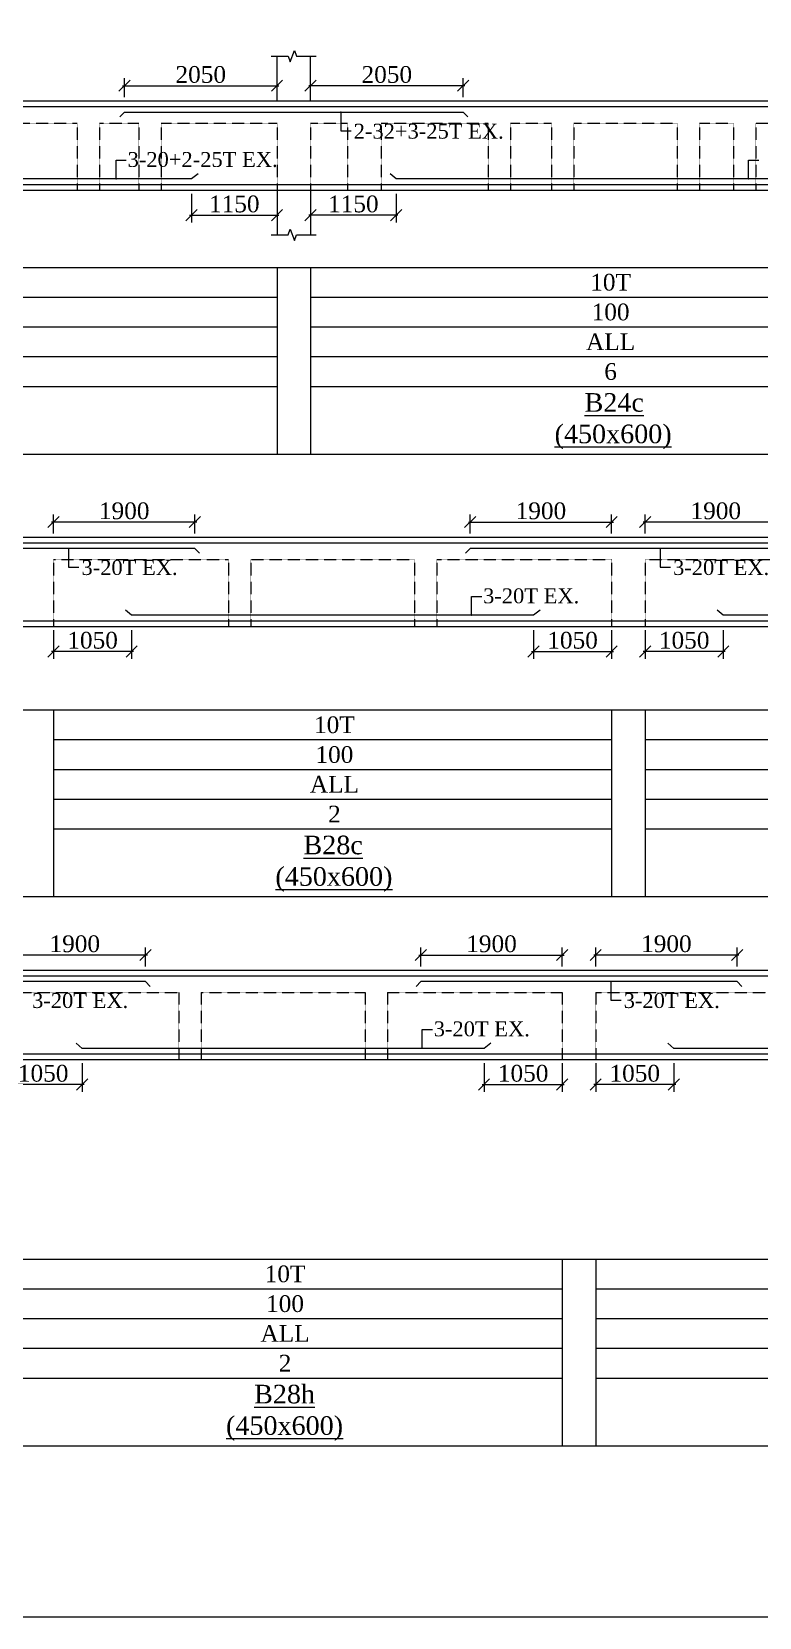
# Model space of a CAD drawing. Header units: millimetres. Extents: x 9781889 to 10654170, y -7832723 to -7608561.
# Drawn here: x 9987716 to 9997493, y -7801878 to -7780568 of the extents above; entities that cross this region are included whole.
import ezdxf
from ezdxf.enums import TextEntityAlignment as Align

# ---------------------------------------------------------------- set-up
doc = ezdxf.new("R2010")
doc.units = ezdxf.units.MM
doc.header["$LTSCALE"] = 10
doc.header["$PDMODE"] = 3
doc.linetypes.add('HIDDEN', pattern=[0.375, 0.25, -0.125])
for name, color, linetype, lineweight in [('S-CUT OUT LINE', 9, 'Continuous', 0), ('S-DIM L.S.', 7, 'Continuous', 0), ('S-L.S.SECTION', 5, 'Continuous', 0), ('S-L.S.SLAB LINE', 252, 'HIDDEN', 0), ('S-L.S.STEEL', 1, 'Continuous', 9), ('S-SECTION MARK', 7, 'Continuous', 0), ('S-SHEET', 251, 'Continuous', 0), ('S-TEXT', 7, 'Continuous', 0), ('S-TEXT L.S. BEAM NO.', 30, 'Continuous', 0), ('S-TEXT. L.S.', 7, 'Continuous', 0)]:
    doc.layers.add(name, color=color, linetype=linetype, lineweight=lineweight)
doc.styles.add('135', font='arial.ttf', dxfattribs={"width": 0.8, "height": 135})
doc.styles.get("Standard").update_dxf_attribs({"font": 'arial.ttf'})
doc.styles.add('TEXT', font='times.ttf')
doc.dimstyles.new('75', dxfattribs={"dimtxt": 135, "dimasz": 90, "dimexe": 0.1, "dimexo": 0.03, "dimgap": 0.09, "dimtad": 1, "dimdec": 0, "dimzin": 0, "dimdsep": 46, "dimtxsty": '135', "dimblk": 'ARCHTICK', "dimcen": 0.09, "dimclrd": 256, "dimclre": 256, "dimclrt": 256, "dimadec": 0, "dimazin": 0, "dimtfac": 1, "dimtdec": 0, "dimtofl": 0, "dimtmove": 1, "dimatfit": 3, "dimldrblk": 'DOTSMALL', "dimfxl": 1, "dimtolj": 1, "dimtzin": 0, "dimlwd": -1, "dimlwe": -1, "dimarcsym": 0})
doc.dimstyles.new('SETU_1', dxfattribs={"dimtxt": 200, "dimasz": 150, "dimexe": 100, "dimexo": 50, "dimgap": 35, "dimtad": 1, "dimdec": 0, "dimzin": 0, "dimdsep": 46, "dimtxsty": 'Standard', "dimblk": 'OBLIQUE', "dimcen": 150, "dimdle": 25, "dimclrd": 256, "dimclre": 7, "dimclrt": 256, "dimadec": 0, "dimazin": 0, "dimtfac": 1, "dimtdec": 0, "dimtofl": 0, "dimtmove": 1, "dimatfit": 3, "dimfxl": 1, "dimtolj": 1, "dimtzin": 0, "dimlwd": -1, "dimlwe": 5, "dimarcsym": 1})

# ---------------------------------------------------------------- blocks, each defined once
blk = doc.blocks.new('_Oblique')
at = {"color": 0, "linetype": 'ByBlock', "lineweight": -2}
blk.add_line((-0.5, -0.5), (0.5, 0.5), dxfattribs=at)
blk = doc.blocks.new('*D67')
at = {"layer": 'Defpoints', "color": 0, "transparency": 16777216}
for p in [(9991463, -7781293), (9991463, -7781497, 0), (9993513, -7781497, 0)]:
    blk.add_point(p, dxfattribs=at)
at = {"layer": 'S-DIM L.S.', "transparency": 16777216}
blk.add_line((9993538, -7781293), (9991438, -7781293), dxfattribs=at)
at = {"layer": 'S-DIM L.S.', "color": 7, "lineweight": 5, "transparency": 16777216}
for p, q in [((9991463, -7781447), (9991463, -7781193)), ((9993513, -7781447), (9993513, -7781193))]:
    blk.add_line(p, q, dxfattribs=at)
at = {"layer": 'S-DIM L.S.', "transparency": 16777216, "xscale": 150, "yscale": 150, "zscale": 150, "rotation": 180}
blk.add_blockref('_Oblique', (9991463, -7781293), dxfattribs=at)
at = {"layer": 'S-DIM L.S.', "transparency": 16777216, "xscale": 150, "yscale": 150, "zscale": 150}
blk.add_blockref('_Oblique', (9993513, -7781293), dxfattribs=at)
at = {"layer": 'S-DIM L.S.', "transparency": 16777216, "insert": (9992488, -7781144), "char_height": 225, "attachment_point": 5, "style": 'TEXT'}
blk.add_mtext('\\A1;2050', dxfattribs=at)
blk = doc.blocks.new('*D68')
at = {"layer": 'Defpoints', "color": 0, "transparency": 16777216}
for p in [(9991013, -7781293), (9988963, -7781497, 0), (9991013, -7781497, 0)]:
    blk.add_point(p, dxfattribs=at)
at = {"layer": 'S-DIM L.S.', "transparency": 16777216}
blk.add_line((9988938, -7781293), (9991038, -7781293), dxfattribs=at)
at = {"layer": 'S-DIM L.S.', "color": 7, "lineweight": 5, "transparency": 16777216}
for p, q in [((9988963, -7781447), (9988963, -7781193)), ((9991013, -7781447), (9991013, -7781193))]:
    blk.add_line(p, q, dxfattribs=at)
at = {"layer": 'S-DIM L.S.', "transparency": 16777216, "xscale": 150, "yscale": 150, "zscale": 150, "rotation": 180}
blk.add_blockref('_Oblique', (9988963, -7781293), dxfattribs=at)
at = {"layer": 'S-DIM L.S.', "transparency": 16777216, "xscale": 150, "yscale": 150, "zscale": 150}
blk.add_blockref('_Oblique', (9991013, -7781293), dxfattribs=at)
at = {"layer": 'S-DIM L.S.', "transparency": 16777216, "insert": (9989988, -7781144), "char_height": 225, "attachment_point": 5, "style": 'TEXT'}
blk.add_mtext('\\A1;2050', dxfattribs=at)
blk = doc.blocks.new('*D71')
at = {"layer": 'Defpoints', "color": 0, "transparency": 16777216}
for p in [(9989863, -7782697, 0), (9991013, -7782697, 0), (9991013, -7783033)]:
    blk.add_point(p, dxfattribs=at)
at = {"layer": 'S-DIM L.S.', "color": 7, "lineweight": 5, "transparency": 16777216}
for p, q in [((9989863, -7782747), (9989863, -7783133)), ((9991013, -7782747), (9991013, -7783133))]:
    blk.add_line(p, q, dxfattribs=at)
at = {"layer": 'S-DIM L.S.', "transparency": 16777216}
blk.add_line((9989838, -7783033), (9991038, -7783033), dxfattribs=at)
at = {"layer": 'S-DIM L.S.', "transparency": 16777216, "xscale": 150, "yscale": 150, "zscale": 150, "rotation": 180}
blk.add_blockref('_Oblique', (9989863, -7783033), dxfattribs=at)
at = {"layer": 'S-DIM L.S.', "transparency": 16777216, "xscale": 150, "yscale": 150, "zscale": 150}
blk.add_blockref('_Oblique', (9991013, -7783033), dxfattribs=at)
at = {"layer": 'S-DIM L.S.', "transparency": 16777216, "insert": (9990438, -7782884), "char_height": 225, "attachment_point": 5, "style": 'TEXT'}
blk.add_mtext('\\A1;1150', dxfattribs=at)
blk = doc.blocks.new('_ArchTick')
at = {"color": 0, "linetype": 'ByBlock', "const_width": 0.15}
blk.add_lwpolyline([(-0.5, -0.5), (0.5, 0.5)], dxfattribs=at)
blk = doc.blocks.new('*D27')
at = {"layer": 'Defpoints', "color": 0, "transparency": 16777216}
for p in [(9991463, -7782697, 0), (9992613, -7782697, 0), (9991463, -7783033)]:
    blk.add_point(p, dxfattribs=at)
at = {"layer": 'S-DIM L.S.', "color": 7, "lineweight": 5, "transparency": 16777216}
for p, q in [((9991463, -7782747), (9991463, -7783133)), ((9992613, -7782747), (9992613, -7783133))]:
    blk.add_line(p, q, dxfattribs=at)
at = {"layer": 'S-DIM L.S.', "transparency": 16777216}
blk.add_line((9992638, -7783033), (9991438, -7783033), dxfattribs=at)
at = {"layer": 'S-DIM L.S.', "transparency": 16777216, "xscale": 150, "yscale": 150, "zscale": 150, "rotation": 180}
blk.add_blockref('_Oblique', (9991463, -7783033), dxfattribs=at)
at = {"layer": 'S-DIM L.S.', "transparency": 16777216, "xscale": 150, "yscale": 150, "zscale": 150}
blk.add_blockref('_Oblique', (9992613, -7783033), dxfattribs=at)
at = {"layer": 'S-DIM L.S.', "transparency": 16777216, "insert": (9992038, -7782884), "char_height": 225, "attachment_point": 5, "style": 'TEXT'}
blk.add_mtext('\\A1;1150', dxfattribs=at)
blk = doc.blocks.new('*D227')
at = {"layer": 'Defpoints', "color": 0, "transparency": 16777216}
for p in [(9987345, -7792977), (9987345, -7793181, 0), (9989245, -7793181, 0)]:
    blk.add_point(p, dxfattribs=at)
at = {"layer": 'S-DIM L.S.', "transparency": 16777216}
blk.add_line((9989270, -7792977), (9987320, -7792977), dxfattribs=at)
at = {"layer": 'S-DIM L.S.', "color": 7, "lineweight": 5, "transparency": 16777216}
for p, q in [((9987345, -7793131), (9987345, -7792877)), ((9989245, -7793131), (9989245, -7792877))]:
    blk.add_line(p, q, dxfattribs=at)
at = {"layer": 'S-DIM L.S.', "transparency": 16777216, "xscale": 150, "yscale": 150, "zscale": 150, "rotation": 180}
blk.add_blockref('_Oblique', (9987345, -7792977), dxfattribs=at)
at = {"layer": 'S-DIM L.S.', "transparency": 16777216, "xscale": 150, "yscale": 150, "zscale": 150}
blk.add_blockref('_Oblique', (9989245, -7792977), dxfattribs=at)
at = {"layer": 'S-DIM L.S.', "transparency": 16777216, "insert": (9988295, -7792827), "char_height": 225, "attachment_point": 5, "style": 'TEXT'}
blk.add_mtext('\\A1;1900', dxfattribs=at)
blk = doc.blocks.new('*D228')
at = {"layer": 'Defpoints', "color": 0, "transparency": 16777216}
for p in [(9994845, -7792977), (9992945, -7793181, 0), (9994845, -7793181, 0)]:
    blk.add_point(p, dxfattribs=at)
at = {"layer": 'S-DIM L.S.', "transparency": 16777216}
blk.add_line((9992920, -7792977), (9994870, -7792977), dxfattribs=at)
at = {"layer": 'S-DIM L.S.', "color": 7, "lineweight": 5, "transparency": 16777216}
for p, q in [((9992945, -7793131), (9992945, -7792877)), ((9994845, -7793131), (9994845, -7792877))]:
    blk.add_line(p, q, dxfattribs=at)
at = {"layer": 'S-DIM L.S.', "transparency": 16777216, "xscale": 150, "yscale": 150, "zscale": 150, "rotation": 180}
blk.add_blockref('_Oblique', (9992945, -7792977), dxfattribs=at)
at = {"layer": 'S-DIM L.S.', "transparency": 16777216, "xscale": 150, "yscale": 150, "zscale": 150}
blk.add_blockref('_Oblique', (9994845, -7792977), dxfattribs=at)
at = {"layer": 'S-DIM L.S.', "transparency": 16777216, "insert": (9993895, -7792827), "char_height": 225, "attachment_point": 5, "style": 'TEXT'}
blk.add_mtext('\\A1;1900', dxfattribs=at)
blk = doc.blocks.new('*D229')
at = {"layer": 'Defpoints', "color": 0, "transparency": 16777216}
for p in [(9995295, -7792977), (9995295, -7793181, 0), (9997195, -7793181, 0)]:
    blk.add_point(p, dxfattribs=at)
at = {"layer": 'S-DIM L.S.', "transparency": 16777216}
blk.add_line((9997220, -7792977), (9995270, -7792977), dxfattribs=at)
at = {"layer": 'S-DIM L.S.', "color": 7, "lineweight": 5, "transparency": 16777216}
for p, q in [((9995295, -7793131), (9995295, -7792877)), ((9997195, -7793131), (9997195, -7792877))]:
    blk.add_line(p, q, dxfattribs=at)
at = {"layer": 'S-DIM L.S.', "transparency": 16777216, "xscale": 150, "yscale": 150, "zscale": 150, "rotation": 180}
blk.add_blockref('_Oblique', (9995295, -7792977), dxfattribs=at)
at = {"layer": 'S-DIM L.S.', "transparency": 16777216, "xscale": 150, "yscale": 150, "zscale": 150}
blk.add_blockref('_Oblique', (9997195, -7792977), dxfattribs=at)
at = {"layer": 'S-DIM L.S.', "transparency": 16777216, "insert": (9996245, -7792827), "char_height": 225, "attachment_point": 5, "style": 'TEXT'}
blk.add_mtext('\\A1;1900', dxfattribs=at)
blk = doc.blocks.new('*D213')
at = {"layer": 'Defpoints', "color": 0, "transparency": 16777216}
for p in [(9993795, -7794381, 0), (9994845, -7794381, 0), (9994845, -7794717)]:
    blk.add_point(p, dxfattribs=at)
at = {"layer": 'S-DIM L.S.', "color": 7, "lineweight": 5, "transparency": 16777216}
for p, q in [((9993795, -7794431), (9993795, -7794817)), ((9994845, -7794431), (9994845, -7794817))]:
    blk.add_line(p, q, dxfattribs=at)
at = {"layer": 'S-DIM L.S.', "transparency": 16777216}
blk.add_line((9993770, -7794717), (9994870, -7794717), dxfattribs=at)
at = {"layer": 'S-DIM L.S.', "transparency": 16777216, "xscale": 150, "yscale": 150, "zscale": 150, "rotation": 180}
blk.add_blockref('_Oblique', (9993795, -7794717), dxfattribs=at)
at = {"layer": 'S-DIM L.S.', "transparency": 16777216, "xscale": 150, "yscale": 150, "zscale": 150}
blk.add_blockref('_Oblique', (9994845, -7794717), dxfattribs=at)
at = {"layer": 'S-DIM L.S.', "transparency": 16777216, "insert": (9994320, -7794568), "char_height": 225, "attachment_point": 5, "style": 'TEXT'}
blk.add_mtext('\\A1;1050', dxfattribs=at)
blk = doc.blocks.new('*D214')
at = {"layer": 'Defpoints', "color": 0, "transparency": 16777216}
for p in [(9987345, -7794381, 0), (9988395, -7794381, 0), (9987345, -7794717)]:
    blk.add_point(p, dxfattribs=at)
at = {"layer": 'S-DIM L.S.', "color": 7, "lineweight": 5, "transparency": 16777216}
for p, q in [((9987345, -7794431), (9987345, -7794817)), ((9988395, -7794431), (9988395, -7794817))]:
    blk.add_line(p, q, dxfattribs=at)
at = {"layer": 'S-DIM L.S.', "transparency": 16777216}
blk.add_line((9988420, -7794717), (9987320, -7794717), dxfattribs=at)
at = {"layer": 'S-DIM L.S.', "transparency": 16777216, "xscale": 150, "yscale": 150, "zscale": 150, "rotation": 180}
blk.add_blockref('_Oblique', (9987345, -7794717), dxfattribs=at)
at = {"layer": 'S-DIM L.S.', "transparency": 16777216, "xscale": 150, "yscale": 150, "zscale": 150}
blk.add_blockref('_Oblique', (9988395, -7794717), dxfattribs=at)
at = {"layer": 'S-DIM L.S.', "transparency": 16777216, "insert": (9987870, -7794568), "char_height": 225, "attachment_point": 5, "style": 'TEXT'}
blk.add_mtext('\\A1;1050', dxfattribs=at)
blk = doc.blocks.new('*D216')
at = {"layer": 'Defpoints', "color": 0, "transparency": 16777216}
for p in [(9995295, -7794381, 0), (9996345, -7794381, 0), (9995295, -7794717)]:
    blk.add_point(p, dxfattribs=at)
at = {"layer": 'S-DIM L.S.', "color": 7, "lineweight": 5, "transparency": 16777216}
for p, q in [((9995295, -7794431), (9995295, -7794817)), ((9996345, -7794431), (9996345, -7794817))]:
    blk.add_line(p, q, dxfattribs=at)
at = {"layer": 'S-DIM L.S.', "transparency": 16777216}
blk.add_line((9996370, -7794717), (9995270, -7794717), dxfattribs=at)
at = {"layer": 'S-DIM L.S.', "transparency": 16777216, "xscale": 150, "yscale": 150, "zscale": 150, "rotation": 180}
blk.add_blockref('_Oblique', (9995295, -7794717), dxfattribs=at)
at = {"layer": 'S-DIM L.S.', "transparency": 16777216, "xscale": 150, "yscale": 150, "zscale": 150}
blk.add_blockref('_Oblique', (9996345, -7794717), dxfattribs=at)
at = {"layer": 'S-DIM L.S.', "transparency": 16777216, "insert": (9995820, -7794568), "char_height": 225, "attachment_point": 5, "style": 'TEXT'}
blk.add_mtext('\\A1;1050', dxfattribs=at)
blk = doc.blocks.new('*D249')
at = {"layer": 'Defpoints', "color": 0, "transparency": 16777216}
for p in [(9988009, -7787158), (9988009, -7787361, 0), (9989909, -7787361, 0)]:
    blk.add_point(p, dxfattribs=at)
at = {"layer": 'S-DIM L.S.', "color": 7, "lineweight": 5, "transparency": 16777216}
for p, q in [((9988009, -7787311), (9988009, -7787058)), ((9989909, -7787311), (9989909, -7787058))]:
    blk.add_line(p, q, dxfattribs=at)
at = {"layer": 'S-DIM L.S.', "transparency": 16777216}
blk.add_line((9989934, -7787158), (9987984, -7787158), dxfattribs=at)
at = {"layer": 'S-DIM L.S.', "transparency": 16777216, "xscale": 150, "yscale": 150, "zscale": 150, "rotation": 180}
blk.add_blockref('_Oblique', (9988009, -7787158), dxfattribs=at)
at = {"layer": 'S-DIM L.S.', "transparency": 16777216, "xscale": 150, "yscale": 150, "zscale": 150}
blk.add_blockref('_Oblique', (9989909, -7787158), dxfattribs=at)
at = {"layer": 'S-DIM L.S.', "transparency": 16777216, "insert": (9988959, -7787008), "char_height": 225, "attachment_point": 5, "style": 'TEXT'}
blk.add_mtext('\\A1;1900', dxfattribs=at)
blk = doc.blocks.new('*D250')
at = {"layer": 'Defpoints', "color": 0, "transparency": 16777216}
for p in [(9995509, -7787158), (9993609, -7787361, 0), (9995509, -7787361, 0)]:
    blk.add_point(p, dxfattribs=at)
at = {"layer": 'S-DIM L.S.', "color": 7, "lineweight": 5, "transparency": 16777216}
for p, q in [((9993609, -7787311), (9993609, -7787058)), ((9995509, -7787311), (9995509, -7787058))]:
    blk.add_line(p, q, dxfattribs=at)
at = {"layer": 'S-DIM L.S.', "transparency": 16777216}
blk.add_line((9993584, -7787158), (9995534, -7787158), dxfattribs=at)
at = {"layer": 'S-DIM L.S.', "transparency": 16777216, "xscale": 150, "yscale": 150, "zscale": 150, "rotation": 180}
blk.add_blockref('_Oblique', (9993609, -7787158), dxfattribs=at)
at = {"layer": 'S-DIM L.S.', "transparency": 16777216, "xscale": 150, "yscale": 150, "zscale": 150}
blk.add_blockref('_Oblique', (9995509, -7787158), dxfattribs=at)
at = {"layer": 'S-DIM L.S.', "transparency": 16777216, "insert": (9994559, -7787008), "char_height": 225, "attachment_point": 5, "style": 'TEXT'}
blk.add_mtext('\\A1;1900', dxfattribs=at)
blk = doc.blocks.new('*D251')
at = {"layer": 'Defpoints', "color": 0, "transparency": 16777216}
for p in [(9995959, -7787158), (9995959, -7787361, 0), (9997859, -7787361, 0)]:
    blk.add_point(p, dxfattribs=at)
at = {"layer": 'S-DIM L.S.', "color": 7, "lineweight": 5, "transparency": 16777216}
for p, q in [((9995959, -7787311), (9995959, -7787058)), ((9997859, -7787311), (9997859, -7787058))]:
    blk.add_line(p, q, dxfattribs=at)
at = {"layer": 'S-DIM L.S.', "transparency": 16777216}
blk.add_line((9997884, -7787158), (9995934, -7787158), dxfattribs=at)
at = {"layer": 'S-DIM L.S.', "transparency": 16777216, "xscale": 150, "yscale": 150, "zscale": 150, "rotation": 180}
blk.add_blockref('_Oblique', (9995959, -7787158), dxfattribs=at)
at = {"layer": 'S-DIM L.S.', "transparency": 16777216, "xscale": 150, "yscale": 150, "zscale": 150}
blk.add_blockref('_Oblique', (9997859, -7787158), dxfattribs=at)
at = {"layer": 'S-DIM L.S.', "transparency": 16777216, "insert": (9996909, -7787008), "char_height": 225, "attachment_point": 5, "style": 'TEXT'}
blk.add_mtext('\\A1;1900', dxfattribs=at)
blk = doc.blocks.new('*D258')
at = {"layer": 'Defpoints', "color": 0, "transparency": 16777216}
for p in [(9994459, -7788561, 0), (9995509, -7788561, 0), (9995509, -7788897)]:
    blk.add_point(p, dxfattribs=at)
at = {"layer": 'S-DIM L.S.', "color": 7, "lineweight": 5, "transparency": 16777216}
for p, q in [((9994459, -7788611), (9994459, -7788997)), ((9995509, -7788611), (9995509, -7788997))]:
    blk.add_line(p, q, dxfattribs=at)
at = {"layer": 'S-DIM L.S.', "transparency": 16777216}
blk.add_line((9994434, -7788897), (9995534, -7788897), dxfattribs=at)
at = {"layer": 'S-DIM L.S.', "transparency": 16777216, "xscale": 150, "yscale": 150, "zscale": 150, "rotation": 180}
blk.add_blockref('_Oblique', (9994459, -7788897), dxfattribs=at)
at = {"layer": 'S-DIM L.S.', "transparency": 16777216, "xscale": 150, "yscale": 150, "zscale": 150}
blk.add_blockref('_Oblique', (9995509, -7788897), dxfattribs=at)
at = {"layer": 'S-DIM L.S.', "transparency": 16777216, "insert": (9994984, -7788748), "char_height": 225, "attachment_point": 5, "style": 'TEXT'}
blk.add_mtext('\\A1;1050', dxfattribs=at)
blk = doc.blocks.new('*D259')
at = {"layer": 'Defpoints', "color": 0, "transparency": 16777216}
for p in [(9988009, -7788561, 0), (9989059, -7788561, 0), (9988009, -7788897)]:
    blk.add_point(p, dxfattribs=at)
at = {"layer": 'S-DIM L.S.', "color": 7, "lineweight": 5, "transparency": 16777216}
for p, q in [((9988009, -7788611), (9988009, -7788997)), ((9989059, -7788611), (9989059, -7788997))]:
    blk.add_line(p, q, dxfattribs=at)
at = {"layer": 'S-DIM L.S.', "transparency": 16777216}
blk.add_line((9989084, -7788897), (9987984, -7788897), dxfattribs=at)
at = {"layer": 'S-DIM L.S.', "transparency": 16777216, "xscale": 150, "yscale": 150, "zscale": 150, "rotation": 180}
blk.add_blockref('_Oblique', (9988009, -7788897), dxfattribs=at)
at = {"layer": 'S-DIM L.S.', "transparency": 16777216, "xscale": 150, "yscale": 150, "zscale": 150}
blk.add_blockref('_Oblique', (9989059, -7788897), dxfattribs=at)
at = {"layer": 'S-DIM L.S.', "transparency": 16777216, "insert": (9988534, -7788748), "char_height": 225, "attachment_point": 5, "style": 'TEXT'}
blk.add_mtext('\\A1;1050', dxfattribs=at)
blk = doc.blocks.new('*D261')
at = {"layer": 'Defpoints', "color": 0, "transparency": 16777216}
for p in [(9995959, -7788561, 0), (9997009, -7788561, 0), (9995959, -7788897)]:
    blk.add_point(p, dxfattribs=at)
at = {"layer": 'S-DIM L.S.', "color": 7, "lineweight": 5, "transparency": 16777216}
for p, q in [((9995959, -7788611), (9995959, -7788997)), ((9997009, -7788611), (9997009, -7788997))]:
    blk.add_line(p, q, dxfattribs=at)
at = {"layer": 'S-DIM L.S.', "transparency": 16777216}
blk.add_line((9997034, -7788897), (9995934, -7788897), dxfattribs=at)
at = {"layer": 'S-DIM L.S.', "transparency": 16777216, "xscale": 150, "yscale": 150, "zscale": 150, "rotation": 180}
blk.add_blockref('_Oblique', (9995959, -7788897), dxfattribs=at)
at = {"layer": 'S-DIM L.S.', "transparency": 16777216, "xscale": 150, "yscale": 150, "zscale": 150}
blk.add_blockref('_Oblique', (9997009, -7788897), dxfattribs=at)
at = {"layer": 'S-DIM L.S.', "transparency": 16777216, "insert": (9996484, -7788748), "char_height": 225, "attachment_point": 5, "style": 'TEXT'}
blk.add_mtext('\\A1;1050', dxfattribs=at)

msp = doc.modelspace()

# ---------------------------------------------------------------- linework, layer by layer
at = {"layer": 'S-CUT OUT LINE', "color": 5, "elevation": 0}
for points in [[(9990934.8, -7780897), (9991163.4, -7780897), (9991191.4, -7780973.9), (9991247.4, -7780820.2), (9991275.3, -7780897), (9991538.1, -7780897)], [(9990934.8, -7783297), (9991163.4, -7783297), (9991191.4, -7783220.2), (9991247.4, -7783373.9), (9991275.3, -7783297), (9991538.1, -7783297)]]:
    msp.add_lwpolyline(points, dxfattribs=at)
at = {"layer": 'S-L.S.SECTION'}
for p, q in [((9991013.1, -7781497, 0), (9991013.1, -7780897, 0)), ((9991463.1, -7781497, 0), (9991463.1, -7780897, 0)), ((9974166.1, -7781497, 0), (10008310, -7781497, 0)), ((9974166.1, -7782697, 0), (10008310, -7782697, 0)), ((9991013.1, -7782697, 0), (9991013.1, -7783297, 0)), ((9991463.1, -7782697, 0), (9991463.1, -7783297, 0)), ((9979608.7, -7787361.3, 0), (10021912.6, -7787361.3, 0)), ((9974166.1, -7788561.3, 0), (10021912.6, -7788561.3, 0)), ((9974395.1, -7793181, 0), (10011195.4, -7793181, 0)), ((9974395.1, -7794381, 0), (10010745.3, -7794381, 0))]:
    msp.add_line(p, q, dxfattribs=at)
at = {"layer": 'S-L.S.SLAB LINE', "ltscale": 0.3}
for p, q in [((9987052.9, -7781797, 0), (9988325.6, -7781797, 0)), ((9988325.6, -7781797, 0), (9988325.6, -7782697, 0)), ((9988625.6, -7781797, 0), (9989153.9, -7781797, 0)), ((9988625.6, -7781797, 0), (9988625.6, -7782697, 0)), ((9989153.9, -7781797, 0), (9989153.9, -7782697, 0)), ((9989453.9, -7781797, 0), (9989453.9, -7782697, 0)), ((9989453.9, -7781797, 0), (9991013.1, -7781797, 0)), ((9991013.1, -7781797), (9991013.1, -7782697)), ((9991463.1, -7781797, 0), (9991960.5, -7781797, 0)), ((9991463.1, -7781797), (9991463.1, -7782697)), ((9991960.5, -7781797, 0), (9991960.5, -7782697, 0)), ((9992410.5, -7781797, 0), (9993850.6, -7781797, 0)), ((9992410.5, -7781797, 0), (9992410.5, -7782697, 0)), ((9993850.6, -7781797, 0), (9993850.6, -7782697, 0)), ((9994150.6, -7781797, 0), (9994150.6, -7782697, 0)), ((9994150.6, -7781797, 0), (9994702.9, -7781797, 0)), ((9994702.9, -7781797, 0), (9994702.9, -7782697, 0)), ((9995002.9, -7781797, 0), (9996388.1, -7781797, 0)), ((9995002.9, -7781797, 0), (9995002.9, -7782697, 0)), ((9996388.1, -7781797, 0), (9996388.1, -7782697, 0)), ((9996688.1, -7781797, 0), (9996688.1, -7782697, 0)), ((9996688.1, -7781797, 0), (9997146.1, -7781797, 0)), ((9997146.1, -7781797, 0), (9997146.1, -7782697, 0)), ((9997446.1, -7781797, 0), (9999625.6, -7781797, 0)), ((9997446.1, -7781797, 0), (9997446.1, -7782697, 0)), ((9988008.7, -7787661.3, 0), (9990358.7, -7787661.3, 0)), ((9988008.7, -7787661.3, 0), (9988008.7, -7788561.3, 0)), ((9990358.7, -7787661.3, 0), (9990358.7, -7788561.3, 0)), ((9990658.7, -7787661.3, 0), (9992858.7, -7787661.3, 0)), ((9990658.7, -7787661.3, 0), (9990658.7, -7788561.3, 0)), ((9992858.7, -7787661.3, 0), (9992858.7, -7788561.3, 0)), ((9993158.7, -7787661.3, 0), (9995508.7, -7787661.3, 0)), ((9993158.7, -7787661.3, 0), (9993158.7, -7788561.3, 0)), ((9995508.7, -7787661.3, 0), (9995508.7, -7788561.3, 0)), ((9995958.7, -7787661.3, 0), (9998308.7, -7787661.3, 0)), ((9995958.7, -7787661.3, 0), (9995958.7, -7788561.3, 0)), ((9987345.3, -7793481, 0), (9989695.3, -7793481, 0)), ((9989695.3, -7793481, 0), (9989695.3, -7794381, 0)), ((9989995.3, -7793481, 0), (9992195.3, -7793481, 0)), ((9989995.3, -7793481, 0), (9989995.3, -7794381, 0)), ((9992195.3, -7793481, 0), (9992195.3, -7794381, 0)), ((9992495.3, -7793481, 0), (9994845.3, -7793481, 0)), ((9992495.3, -7793481, 0), (9992495.3, -7794381, 0)), ((9994845.3, -7793481, 0), (9994845.3, -7794381, 0)), ((9995295.3, -7793481, 0), (9997582.7, -7793481, 0)), ((9995295.3, -7793481, 0), (9995295.3, -7794381, 0))]:
    msp.add_line(p, q, dxfattribs=at)
at = {"layer": 'S-L.S.STEEL'}
for p, q in [((9974316.1, -7781572, 0), (10008235, -7781572, 0)), ((9988963, -7781647, 0), (9988899.8, -7781713.9, 0)), ((9974241.1, -7782622, 0), (10008160, -7782622, 0)), ((9979687, -7787436.3, 0), (10021912.6, -7787436.3, 0)), ((9989908.8, -7787511.3, 0), (9989972, -7787578.2, 0)), ((9974237, -7788486.3, 0), (10021912.6, -7788486.3, 0)), ((9989245.4, -7793331, 0), (9989308.6, -7793397.8, 0)), ((9997195.4, -7793331, 0), (9997258.6, -7793397.8, 0)), ((9974395.1, -7794306, 0), (10011136.4, -7794306, 0))]:
    msp.add_line(p, q, dxfattribs=at)
at = {"layer": 'S-L.S.STEEL', "elevation": 0}
for points in [[(9989952.4, -7782478.8), (9989862.9, -7782547), (9984000.7, -7782547), (9983918.7, -7782476.3)], [(9998564.9, -7782478.8), (9998475.4, -7782547), (9992613.2, -7782547), (9992531.2, -7782476.3)], [(9994548.1, -7788343.1), (9994458.6, -7788411.3), (9989058.8, -7788411.3), (9988976.8, -7788340.6)], [(10002498.1, -7788343.1), (10002408.6, -7788411.3), (9997008.8, -7788411.3), (9996926.8, -7788340.6)], [(9993884.7, -7794162.8), (9993795.2, -7794231), (9988395.4, -7794231), (9988313.4, -7794160.3)], [(10001834.7, -7794162.8), (10001745.2, -7794231), (9996345.4, -7794231), (9996263.4, -7794160.3)]]:
    msp.add_lwpolyline(points, dxfattribs=at)
at = {"layer": 'S-L.S.STEEL'}
for points in [[(9988963, -7781647, 0), (9993513, -7781647, 0), (9993576.2, -7781713.9, 0)], [(9989908.8, -7787511.3, 0), (9985658.7, -7787511.3, 0), (9985595.6, -7787578.2, 0)], [(9997858.8, -7787511.3, 0), (9993608.7, -7787511.3, 0), (9993545.6, -7787578.2, 0)], [(9974395.1, -7793256, 0), (10011069.7, -7793256, 0)], [(9989245.4, -7793331, 0), (9985045.3, -7793331, 0), (9984982.1, -7793397.8, 0)], [(9997195.4, -7793331, 0), (9992945.3, -7793331, 0), (9992882.1, -7793397.8, 0)]]:
    msp.add_polyline3d(points, dxfattribs=at)
at = {"layer": 'S-SHEET'}
for p, q in [((9974166.1, -7783734.6, 0), (10008310, -7783734.6, 0)), ((9991013.1, -7783734.6), (9991013.1, -7786243.9)), ((9991463.1, -7783734.6), (9991463.1, -7786243.9)), ((9982850.6, -7784134.6, 0), (9991013.1, -7784134.6, 0)), ((9991463.1, -7784134.6, 0), (9999625.6, -7784134.6, 0)), ((9982850.6, -7784534.6, 0), (9991013.1, -7784534.6, 0)), ((9991463.1, -7784534.6, 0), (9999625.6, -7784534.6, 0)), ((9982850.6, -7784934.6, 0), (9991013.1, -7784934.6, 0)), ((9991463.1, -7784934.6, 0), (9999625.6, -7784934.6, 0)), ((9982850.6, -7785334.6, 0), (9991013.1, -7785334.6, 0)), ((9991463.1, -7785334.6, 0), (9999625.6, -7785334.6, 0)), ((9972113, -7786243.9), (10023447.1, -7786243.9)), ((9974166.1, -7786243.9, 0), (10008310, -7786243.9, 0)), ((9974166.1, -7789682.5, 0), (10021912.6, -7789682.5, 0)), ((9988008.7, -7789682.5, 0), (9988008.7, -7792191.8, 0)), ((9995508.7, -7789682.5, 0), (9995508.7, -7792191.8, 0)), ((9995958.7, -7789682.5, 0), (9995958.7, -7792191.8, 0)), ((9988008.7, -7790082.5, 0), (9995508.7, -7790082.5, 0)), ((9995958.7, -7790082.5, 0), (10003458.7, -7790082.5, 0)), ((9988008.7, -7790482.5, 0), (9995508.7, -7790482.5, 0)), ((9995958.7, -7790482.5, 0), (10003458.7, -7790482.5, 0)), ((9988008.7, -7790882.5, 0), (9995508.7, -7790882.5, 0)), ((9995958.7, -7790882.5, 0), (10003458.7, -7790882.5, 0)), ((9988008.7, -7791282.5, 0), (9995508.7, -7791282.5, 0)), ((9995958.7, -7791282.5, 0), (10003458.7, -7791282.5, 0)), ((9972113, -7792191.8), (10023447.1, -7792191.8)), ((9974166.1, -7792191.8, 0), (10021912.6, -7792191.8, 0)), ((9974395.1, -7797062.4, 0), (10022451.2, -7797062.4, 0)), ((9994845.3, -7797062.4, 0), (9994845.3, -7799571.7, 0)), ((9995295.3, -7797062.4, 0), (9995295.3, -7799571.7, 0)), ((9987345.3, -7797462.4, 0), (9994845.3, -7797462.4, 0)), ((9995295.3, -7797462.4, 0), (10002795.3, -7797462.4, 0)), ((9987345.3, -7797862.4, 0), (9994845.3, -7797862.4, 0)), ((9995295.3, -7797862.4, 0), (10002795.3, -7797862.4, 0)), ((9987345.3, -7798262.4, 0), (9994845.3, -7798262.4, 0)), ((9995295.3, -7798262.4, 0), (10002795.3, -7798262.4, 0)), ((9987345.3, -7798662.4, 0), (9994845.3, -7798662.4, 0)), ((9995295.3, -7798662.4, 0), (10002795.3, -7798662.4, 0)), ((9972113, -7799571.7), (10023447.1, -7799571.7)), ((9974395.1, -7799571.7, 0), (10022451.2, -7799571.7, 0))]:
    msp.add_line(p, q, dxfattribs=at)
msp.add_lwpolyline([(9972113, -7760218.1), (10023447.1, -7760218.1), (10023447.1, -7801877.7), (9972113, -7801877.7)], close=True, dxfattribs=at)

# ---------------------------------------------------------------- texts
at = {"layer": 'S-TEXT', "linetype": 'ByBlock', "style": 'TEXT'}
for s, p in [('10T', (9995495.2, -7783934.6, 0)), ('100', (9995495.2, -7784334.6, 0)), ('ALL', (9995495.2, -7784734.6, 0)), ('6', (9995495.2, -7785134.6, 0)), ('10T', (9991783.9, -7789882.5, 0)), ('100', (9991783.9, -7790282.5, 0)), ('ALL', (9991783.9, -7790682.5, 0)), ('2', (9991783.9, -7791082.5, 0)), ('10T', (9991120.5, -7797262.4, 0)), ('100', (9991120.5, -7797662.4, 0)), ('ALL', (9991120.5, -7798062.4, 0)), ('2', (9991120.5, -7798462.4, 0))]:
    msp.add_text(s, height=225, dxfattribs=at).set_placement(p, align=Align.MIDDLE_CENTER)
at = {"layer": 'S-TEXT L.S. BEAM NO.', "color": 140, "linetype": 'ByBlock', "style": 'TEXT'}
for s, p in [('%%UB24c', (9995145.7, -7785675.3, 0)), ('%%U(450x600)', (9994742.6, -7786098.3, 0)), ('%%UB28c', (9991368, -7791623.2, 0)), ('%%U(450x600)', (9990990.5, -7792046.2, 0)), ('%%UB28h', (9990704.6, -7799003.1, 0)), ('%%U(450x600)', (9990327.1, -7799426.1, 0))]:
    msp.add_text(s, height=250, dxfattribs=at).set_placement(p)
at = {"layer": 'S-TEXT. L.S.', "style": 'TEXT'}
for s, p in [('2-32+3-25T EX.', (9992042.7, -7782004.6, 0)), ('3-20+2-25T EX.', (9989004.6, -7782385, 0)), ('3-20T EX.', (9988384.6, -7787868.9, 0)), ('3-20T EX.', (9996334.6, -7787868.9, 0)), ('3-20T EX.', (9993781.7, -7788249.3, 0)), ('3-20T EX.', (9987721.1, -7793688.5, 0)), ('3-20T EX.', (9995671.1, -7793688.5, 0)), ('3-20T EX.', (9993118.4, -7794069, 0))]:
    msp.add_text(s, height=200, dxfattribs=at).set_placement(p)

# ---------------------------------------------------------------- dimensions: what is measured, and where the dimension line sits
at = {"layer": 'S-DIM L.S.'}
for base, p1, p2, picture, middle in [((9991013, -7781293.2, 0), (9988963, -7781497, 0), (9991013, -7781497, 0), '*D68', (9989988, -7781143.8, 0)), ((9991013.1, -7783033.1, 0), (9989862.9, -7782697, 0), (9991013.1, -7782697), '*D71', (9990438, -7782883.6, 0)), ((9995508.7, -7787157.5, 0), (9993608.7, -7787361.3, 0), (9995508.7, -7787361.3, 0), '*D250', (9994558.7, -7787007.7, 0)), ((9995508.7, -7788897.4, 0), (9994458.6, -7788561.3, 0), (9995508.7, -7788561.3, 0), '*D258', (9994983.6, -7788747.9, 0)), ((9994845.3, -7792977.2, 0), (9992945.3, -7793181, 0), (9994845.3, -7793181, 0), '*D228', (9993895.3, -7792827.4, 0)), ((9994845.3, -7794717, 0), (9993795.2, -7794381, 0), (9994845.3, -7794381, 0), '*D213', (9994320.3, -7794567.6, 0))]:
    dim = msp.add_linear_dim(base=base, p1=p1, p2=p2, angle=180, dimstyle='SETU_1', override={"dimtxt": 225, "dimtxsty": 'TEXT'}, dxfattribs=at)
    dim.commit()
    dim.dimension.update_dxf_attribs({"geometry": picture, "text_midpoint": middle})
for base, p1, p2, picture, middle in [((9991463, -7781293.2, 0), (9993513, -7781497, 0), (9991463, -7781497, 0), '*D67', (9992488, -7781143.8, 0)), ((9991463.1, -7783033.1, 0), (9992613.2, -7782697, 0), (9991463.1, -7782697, 0), '*D27', (9992038.2, -7782883.6, 0)), ((9988008.8, -7787157.5, 0), (9989908.8, -7787361.3, 0), (9988008.8, -7787361.3, 0), '*D249', (9988958.8, -7787007.7, 0)), ((9995958.8, -7787157.5, 0), (9997858.8, -7787361.3, 0), (9995958.8, -7787361.3, 0), '*D251', (9996908.8, -7787007.7, 0)), ((9988008.7, -7788897.4, 0), (9989058.8, -7788561.3, 0), (9988008.7, -7788561.3, 0), '*D259', (9988533.8, -7788747.9, 0)), ((9995958.7, -7788897.4, 0), (9997008.8, -7788561.3, 0), (9995958.7, -7788561.3, 0), '*D261', (9996483.8, -7788747.9, 0)), ((9987345.4, -7792977.2, 0), (9989245.4, -7793181, 0), (9987345.4, -7793181, 0), '*D227', (9988295.4, -7792827.4, 0)), ((9995295.4, -7792977.2, 0), (9997195.4, -7793181, 0), (9995295.4, -7793181, 0), '*D229', (9996245.4, -7792827.4, 0)), ((9987345.3, -7794717, 0), (9988395.4, -7794381, 0), (9987345.3, -7794381, 0), '*D214', (9987870.4, -7794567.6, 0)), ((9995295.3, -7794717, 0), (9996345.4, -7794381, 0), (9995295.3, -7794381, 0), '*D216', (9995820.4, -7794567.6, 0))]:
    dim = msp.add_linear_dim(base=base, p1=p1, p2=p2, dimstyle='SETU_1', override={"dimtxt": 225, "dimtxsty": 'TEXT'}, dxfattribs=at)
    dim.commit()
    dim.dimension.update_dxf_attribs({"geometry": picture, "text_midpoint": middle})

# ---------------------------------------------------------------- leaders
at = {"layer": 'S-SECTION MARK'}
for points in [[(9991868.7, -7781647, 0), (9991868.7, -7781899.4, 0), (9992008, -7781899.4, 0)], [(9988850.6, -7782547, 0), (9988850.6, -7782294.7, 0), (9988986, -7782294.7, 0)], [(9997350.5, -7782547, 0), (9997350.5, -7782294.7, 0), (9997485.9, -7782294.7, 0)], [(9988210.5, -7787511.3, 0), (9988210.5, -7787763.6, 0), (9988349.9, -7787763.6, 0)], [(9996160.5, -7787511.3, 0), (9996160.5, -7787763.6, 0), (9996299.9, -7787763.6, 0)], [(9993627.8, -7788411.3, 0), (9993627.8, -7788159, 0), (9993763.2, -7788159, 0)], [(9995497.1, -7793331, 0), (9995497.1, -7793583.3, 0), (9995636.5, -7793583.3, 0)], [(9992964.4, -7794231, 0), (9992964.4, -7793978.6, 0), (9993099.8, -7793978.6, 0)]]:
    msp.add_leader(points, dimstyle='75', override={"dimasz": 75}, dxfattribs=at)

doc.saveas('drawing.dxf')
